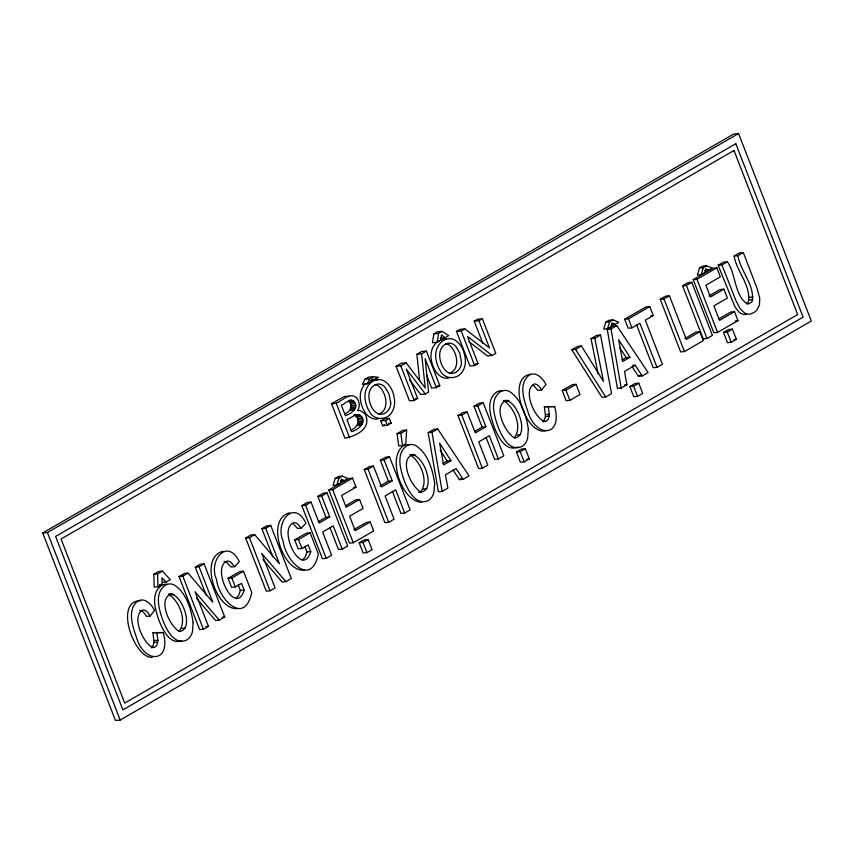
<?xml version="1.0" encoding="UTF-8"?>
<svg xmlns="http://www.w3.org/2000/svg" width="854" height="854" viewBox="0 0 854 854"><rect width="100%" height="100%" fill="white"/><g stroke="black" fill="none" stroke-linecap="round" stroke-linejoin="round"><path stroke-width="1.28" d="M746.396 303.821L748.232 302.188C751.723 286.282 736.511 271.337 734.12 256.029L739.532 252.901L743.311 252.56L757.188 288.673L759.729 298.217L759.473 305.049L756.623 310.482L753.89 312.553L750.346 314.058L747.389 314.165L744.827 313.172L740.407 309.084L736.084 300.982L721.929 264.911L718.15 265.252L734.888 306.735L738.699 311.742L741.048 313.503L743.599 314.496L746.567 314.4M718.15 265.252L723.562 262.125L727.341 261.783C735.924 273.301 734.344 296.776 747.955 304.163L752.011 301.846C755.502 285.941 740.29 270.996 737.899 255.688L734.12 256.029M151.382 647.343L153.133 645.507L154.04 642.486L152.962 632.654L163.274 632.579C171.697 663.707 143.472 664.177 136.085 636.219C132.317 625.48 127.075 609.436 137.804 601.045C144.924 597.085 151.617 604.611 154.574 610.386L150.197 616.012L146.408 616.353L144.241 613.076L141.892 610.973L139.533 610.151M151.147 647.77L155.161 647.012L156.912 645.176L157.947 640.18L156.741 632.312M406.611 429.978L405.778 443.717L402.522 445.596L398.743 445.937L397.067 433.651L402.832 430.32L406.611 429.978L400.846 433.309L397.067 433.651M542.781 421.374L544.521 419.538L545.439 416.517L544.361 406.675L554.673 406.611C563.096 437.728 534.86 438.198 527.484 410.24C523.716 399.512 518.474 383.467 529.202 375.077C536.323 371.116 543.016 378.632 545.962 384.407L541.585 390.043L537.806 390.374L533.291 385.005M542.546 421.801L546.56 421.043L548.311 419.197L549.346 414.211L548.14 406.344M350.193 430.106C357.388 428.943 361.658 418.556 354.111 414.969L358.84 414.542C368.565 420.104 358.99 430.042 351.581 431.612L346.97 419.73L355.488 414.98L358.84 414.542M433.832 333.818L432.444 342.7L437.163 342.283L440.931 340.106L441.443 334.907L445.019 337.746L448.745 335.601L442.073 331.373L437.344 331.79L433.832 333.818L438.55 333.402L442.073 331.373M437.163 342.283L438.55 333.402M238.181 584.819L240.369 590.434L238.672 595.334L235.768 598.622M244.148 590.093C235.341 618.616 209.71 565.999 227.783 561.003L230.196 561.686L234.722 566.629L239.333 561.537C226.801 536.622 208.013 561.783 216.521 579.396C218.443 598.739 244.543 626.655 251.738 592.409L243.529 571.251L239.75 571.593L228.071 578.329L231.551 587.274L235.33 586.944L241.533 583.357L244.148 590.093L240.369 590.434M304.803 546.357L306.981 551.972L305.294 556.872L302.391 560.16M310.76 551.631C301.964 580.154 276.333 527.537 294.406 522.541L296.818 523.224L301.345 528.167L305.956 523.075C293.424 498.16 274.636 523.321 283.144 540.924C285.065 560.277 311.155 588.192 318.361 553.947L310.151 532.789L306.372 533.131L294.694 539.867L298.163 548.812L301.953 548.481L308.155 544.895L310.76 551.631L306.981 551.972M344.525 413.838C349.905 412.365 353.663 405.618 348.763 401.391L353.481 400.974C360.014 407.123 351.218 413.912 345.39 415.642L341.333 405.202C345.101 403.974 349.222 398.54 353.481 400.974M335.216 478.347L333.049 485.36L336.839 485.029L340.436 482.948L341.408 479.105L344.461 480.621L348.069 478.539L342.251 476.137L338.472 476.468L335.216 478.347L338.995 478.016L342.251 476.137M336.839 485.029L338.995 478.016M605.87 322.097L603.703 329.1L607.493 328.769L611.09 326.687L612.062 322.844L615.115 324.36L618.723 322.278L612.905 319.876L609.126 320.207L605.87 322.097L609.649 321.755L612.905 319.876M607.493 328.769L609.649 321.755M699.533 268.017L697.376 275.031L701.155 274.689L704.753 272.607L705.724 268.764L708.777 270.28L712.385 268.199L706.568 265.797L702.789 266.138L699.533 268.017L703.312 267.676L706.568 265.797M701.155 274.689L703.312 267.676M179.159 631.309C187.506 620.41 179.105 600.778 168.419 594.117C181.518 591.139 195.182 629.302 179.532 631.512C169.583 626.601 156.453 597.864 172.198 593.776M420.67 491.883C429.018 480.983 420.616 461.341 409.92 454.68C423.872 452.332 438.187 492.79 418.513 492.31M514.343 437.792C522.701 426.893 514.3 407.251 503.604 400.59C516.702 397.612 530.366 435.775 514.716 437.995C504.778 433.074 491.648 404.337 507.383 400.259M365.053 379.187L362.352 384.3L367.081 383.873L370.284 382.026L372.066 379.059L375.077 379.261L378.279 377.404L373.347 376.71L368.618 377.126L365.053 379.187L369.771 378.76L373.347 376.71M367.081 383.873L369.771 378.76M365.555 383.542C361.274 387.481 359.78 393.598 360.335 399.245A25.833 20.368 84.9 0 0 364.519 411.649C367.305 416.282 372.547 420.125 378.183 418.93M438.059 341.429C432.476 344.963 430.469 352.104 431.11 358.381A25.833 20.368 84.9 0 0 435.294 370.785C438.081 375.418 443.322 379.272 448.958 378.076M42.7 532.971L733.821 133.95L738.55 133.534L811.3 321.029L120.179 720.05L115.45 720.466L42.7 532.971L47.429 532.544L738.55 133.534M331.48 403.59C340.255 404.956 347.162 391.538 355.766 397.11C359.609 400.355 360.335 406.365 357.677 410.571L360.313 410.571L364.562 413.389A11.102 8.753 84.9 0 1 366.932 421.001C366.483 431.451 353.375 436.661 344.888 438.166L331.48 403.59L344.408 396.448L349.051 396.363M436.373 387.641L425.153 358.712L428.58 392.146L425.377 393.993L406.205 369.045L417.627 398.476L414.201 400.451L409.472 400.868L396.064 366.302L401.412 363.217L406.13 362.801L425.239 387.983L421.609 353.855L426.392 351.101L439.799 385.666L436.373 387.641L431.654 388.068L426.509 374.81M419.656 380.713L416.891 354.282L421.662 351.528L426.392 351.101M474.226 321.179L477.632 319.215L482.361 318.788L495.768 353.353L492.128 355.456L467.501 336.423L478.037 363.59L474.643 365.555L469.913 365.982L456.495 331.416L460.146 329.313L464.864 328.886L489.481 347.888L478.955 320.752L474.226 321.179L482.841 343.383M396.064 366.302L400.793 365.886L406.13 362.801M456.495 331.416L461.224 330.989L464.864 328.886M478.955 320.752L482.361 318.788M380.788 420.894L384.535 418.738L389.264 418.311L391.143 423.146L387.385 425.313L382.667 425.73L380.788 420.894L385.506 420.478L389.264 418.311M382.667 425.73L384.535 424.651M166.188 582.033L161.972 577.87L162.089 584.403L157.937 586.805L154.158 587.136L153.859 574.24L158.609 571.486L162.399 571.155L170.33 579.652L166.188 582.033L162.409 582.375M153.859 574.24L157.638 573.899L162.399 571.155M195.288 567.12L200.316 564.216L204.095 563.875L224.698 616.972L219.264 620.111L195.011 591.726L208.451 626.356L203.412 629.259L199.633 629.601L179.03 576.503L184.304 573.461L188.083 573.119L212.817 602.241L199.067 566.778L195.288 567.12L206.198 595.238M261.9 528.658L266.939 525.754L270.718 525.413L291.321 578.51L285.887 581.649L261.634 553.264L275.073 587.894L270.035 590.797L266.256 591.139L245.653 538.041L250.927 534.999L254.705 534.657L279.439 563.779L265.679 528.316L261.9 528.658L272.81 556.776M317.859 496.355L323.271 493.228L327.05 492.886L347.653 545.984L342.24 549.111L333.231 525.893L322.62 532.021L331.63 555.239L326.207 558.367L322.428 558.708L301.825 505.611L307.248 502.483L311.027 502.141L319.129 523.043L329.74 516.916L321.638 496.014L317.859 496.355L325.961 517.246L329.74 516.916M328.875 489.993L348.763 478.507L352.542 478.176L356.022 487.154L341.557 495.512L346.116 507.287L359.587 499.505L363.057 508.45L349.596 516.232L355.2 530.676L370.188 522.029L373.657 530.974L353.257 542.749L349.467 543.091L328.875 489.993L332.654 489.652L352.542 478.176M380.318 460.285L385.741 457.157L389.52 456.826L410.123 509.923L404.7 513.051L395.701 489.833L385.079 495.96L394.089 519.179L388.677 522.296L384.898 522.637L364.295 469.54L369.707 466.412L373.486 466.081L381.599 486.972L392.21 480.845L384.108 459.954L380.318 460.285L388.431 481.186L392.21 480.845M463.167 479.297L456.143 468.59L445.425 474.781L447.891 488.114L442.137 491.434L438.358 491.776L428.206 432.647L433.939 429.338L437.718 428.996L469.059 475.891L463.167 479.297L459.388 479.628L453.068 469.999M474.002 406.205L479.425 403.077L483.204 402.736L503.807 455.833L498.384 458.961L489.374 435.743L478.763 441.87L487.773 465.088L482.361 468.216L478.582 468.547L457.979 415.46L463.391 412.333L467.17 411.991L475.283 432.893L485.894 426.765L477.781 405.863L474.002 406.205L482.115 427.096L485.894 426.765M571.785 349.745L577.656 346.361L581.435 346.019L603.479 381.396L594.8 338.312L600.543 334.992L611.539 393.63L605.753 396.971L601.974 397.313L571.785 349.745L575.564 349.414L581.435 346.019M598.12 373.903L591.021 338.643L596.765 335.334L600.543 334.992M642.208 375.931L635.184 365.224L624.455 371.415L626.921 384.748L621.178 388.068L617.399 388.399L607.247 329.281L612.969 325.972L616.759 325.63L648.09 372.525L642.208 375.931L638.418 376.262L632.099 366.633M657.004 367.38L639.892 323.271L631.928 327.861L628.149 328.203L624.669 319.215L645.987 306.917L649.766 306.575L653.246 315.553L645.304 320.143L662.426 364.252L657.004 367.38L653.225 367.722L636.582 324.83M682.613 285.759L688.025 282.642L691.804 282.3L712.407 335.398L706.995 338.526L703.216 338.857L682.613 285.759L686.392 285.428L691.804 282.3M693.192 279.653L713.079 268.177L716.858 267.836L720.338 276.824L705.874 285.172L710.432 296.946L723.904 289.175L727.373 298.121L713.912 305.892L719.516 320.346L734.504 311.689L737.973 320.634L717.573 332.419L713.795 332.75L693.192 279.653L696.971 279.322L716.858 267.836M660.206 299.231L665.618 296.103L669.397 295.772L686.36 339.486L699.832 331.704L703.301 340.661L684.417 351.56L680.638 351.891L660.206 299.231L663.985 298.9L669.397 295.772M179.03 576.503L182.82 576.162L188.083 573.119M199.067 566.778L204.095 563.875M245.653 538.041L249.432 537.7L254.705 534.657M265.679 528.316L270.718 525.413M301.825 505.611L305.604 505.269L311.027 502.141M321.638 496.014L327.05 492.886M364.295 469.54L368.074 469.209L373.486 466.081M384.108 459.954L389.52 456.826M428.206 432.647L431.985 432.305L437.718 428.996M457.979 415.46L461.758 415.119L467.17 411.991M477.781 405.863L483.204 402.736M607.247 329.281L611.026 328.939L616.759 325.63M624.669 319.215L628.448 318.884L649.766 306.575M721.929 264.911L727.341 261.783M737.899 255.688L743.311 252.56M345.71 505.675L355.808 499.846L359.587 499.505M708.905 295.986L720.125 289.506L723.904 289.175M318.531 521.538L325.961 517.246M379.945 486.086L388.431 481.186M474.685 431.387L482.115 427.096M228.071 578.329L231.861 577.998L243.529 571.251M294.694 539.867L298.473 539.536L310.151 532.789M562.178 390.491L572.276 384.663L576.055 384.332L580.005 394.505L569.906 400.334L566.127 400.675L562.178 390.491L565.956 390.161L576.055 384.332M442.97 463.402L447.154 460.979L450.933 460.648L439.596 443.077L443.61 464.875L450.933 460.648M622.011 360.025L626.195 357.612L629.974 357.282L618.627 339.711L622.651 361.498L629.974 357.282M353.727 529.683L366.398 522.37L370.188 522.029M684.823 338.526L696.042 332.046L699.832 331.704M719.196 318.681L730.725 312.03L734.504 311.689M459.388 479.628L461.352 478.496M638.418 376.262L640.383 375.13M359.192 542.802L364.338 539.835L368.117 539.493L372.066 549.666L366.921 552.634L363.142 552.976L359.192 542.802L362.971 542.461L368.117 539.493M516.435 452.012L521.58 449.044L525.359 448.702L529.309 458.886L524.164 461.854L520.385 462.185L516.435 452.012L520.214 451.67L525.359 448.702M629.846 386.542L634.981 383.574L638.771 383.232L642.71 393.406L637.575 396.373L633.796 396.715L629.846 386.542L633.625 386.2L638.771 383.232M723.509 332.462L728.654 329.495L732.433 329.153L736.383 339.337L731.237 342.305L727.459 342.635L723.509 332.462L727.288 332.121L732.433 329.153M438.913 340.81L442.671 339.348A17.422 13.739 84.9 0 1 446.503 339.23M449.268 373.55C460.327 369.323 457.477 353.844 451.051 346.724A12.02 9.479 84.9 0 0 445.916 343.714M378.493 414.414C389.552 410.187 386.713 394.697 380.276 387.577A12.02 9.479 84.9 0 0 375.141 384.567M517.919 446.941C505.739 452.353 497.925 436.49 494.349 427.352C490.559 416.624 485.36 400.238 496.548 392.082A14.475 11.412 84.9 0 1 502.59 390.822M181.731 640.863C169.818 644.909 162.783 629.729 159.164 620.869C155.375 610.14 150.176 593.754 161.353 585.598A14.475 11.412 84.9 0 1 167.395 584.339M545.482 430.854C525.626 435.433 506.016 377.607 530.441 374.276M370.006 380.767L371.896 380.211A17.422 13.739 84.9 0 1 377.617 380.542M304.173 570.088C282.866 572.308 264.953 519.136 289.549 512.859M237.551 608.55C216.243 610.77 198.331 557.598 222.926 551.321M704.998 270.622L708.777 270.28M749.278 297.331L753.057 296.989M749.15 299.946L752.929 299.615M650.727 315.777L653.246 315.553M440.29 338.173L445.019 337.746M611.336 324.701L615.115 324.36M735.454 320.858L737.973 320.634M416.891 354.282L421.609 353.855M591.021 338.643L594.8 338.312M492.128 355.456L487.399 355.883L468.931 341.611M733.864 339.561L736.383 339.337M475.678 363.804L478.037 363.59M375.909 377.617L378.279 377.404M632.665 365.448L635.184 365.224M437.44 385.88L439.799 385.666M348.603 400.441L350.962 400.238M348.742 400.633L352.286 400.312M425.377 393.993L420.659 394.42L409.472 379.859M349.788 402.522L354.517 402.106M350.578 404.049L355.307 403.632M415.257 398.679L417.627 398.476M351.047 405.81L355.776 405.394M351.058 407.465L355.787 407.048M350.61 408.991L355.339 408.564M624.402 384.973L626.921 384.748M349.692 410.368L354.41 409.941M505.408 401.273L509.187 400.932M355.499 415.652L360.228 415.225M356.684 416.869L361.413 416.453M357.58 418.567L362.299 418.15M358.05 420.2L362.769 419.773M358.178 421.791L362.897 421.364M358.007 423.242L362.726 422.826M554.673 406.611L544.361 406.675M357.57 424.491L362.288 424.064M356.865 425.591L361.584 425.164M388.773 423.36L391.143 423.146M545.557 414.542L549.346 414.211M545.439 416.517L549.218 416.176M516.851 434.932L520.63 434.601M411.724 455.353L415.514 455.022M498.384 458.961L494.605 459.303L486.075 437.301M526.79 459.11L529.309 458.886M340.682 480.962L344.461 480.621M353.503 487.378L356.022 487.154M423.168 489.022L426.947 488.68M404.7 513.051L400.921 513.382L392.392 491.392M301.345 528.167L297.566 528.509L293.039 523.555M342.24 549.111L338.462 549.453L329.922 527.452M234.722 566.629L230.943 566.971L226.417 562.028L224.004 561.345M159.57 584.627L162.089 584.403M285.887 581.649L282.098 581.99L263.053 559.69M170.224 594.79L174.002 594.448M222.179 617.196L224.698 616.972M219.264 620.111L215.486 620.452L196.431 598.152M181.656 628.459L185.435 628.117M205.931 626.58L208.451 626.356M163.274 632.579L152.962 632.654M154.168 640.521L157.947 640.18M154.04 642.486L157.83 642.144M421.225 502.216C401.967 501.351 387.108 458.609 402.864 446.172A14.475 11.412 84.9 0 1 408.906 444.913M152.268 657.505C133.395 658.039 113.892 599.999 140.761 600.725M413.71 454.339C397.964 458.427 411.094 487.164 421.043 492.085M545.065 421.577C534.743 419.239 521.794 389.061 534.711 383.841L537.07 384.663L539.418 386.766L541.585 390.043M153.667 647.545C143.344 645.208 130.395 615.029 143.312 609.809L145.682 610.642L148.02 612.745L150.197 616.012M619.812 347.727L626.195 357.612M440.066 450.005L447.154 460.979M575.564 349.414L605.753 396.971M727.288 332.121L731.237 342.305M696.971 279.322L717.573 332.419M686.392 285.428L706.995 338.526M663.985 298.9L684.417 351.56M628.448 318.884L631.928 327.861M633.625 386.2L637.575 396.373M565.956 390.161L569.906 400.334M520.214 451.67L524.164 461.854M461.224 330.989L474.643 365.555M461.758 415.119L482.361 468.216M400.793 365.886L414.201 400.451M385.506 420.478L387.385 425.313M368.074 469.209L388.677 522.296M336.198 403.173L349.617 437.739M362.971 542.461L366.921 552.634M332.654 489.652L353.257 542.749M305.604 505.269L326.207 558.367M298.473 539.536L301.953 548.481M249.432 537.7L270.035 590.797M231.861 577.998L235.33 586.944M182.82 576.162L203.412 629.259M47.429 532.544L120.179 720.05M611.026 328.939L621.178 388.068M431.985 432.305L442.137 491.434M400.846 433.309L402.522 445.596M157.638 573.899L157.937 586.805M193.143 622.545L192.46 631.693A14.379 11.337 84.9 0 1 186.514 640.126C174.333 645.528 166.509 629.676 162.943 620.527C159.154 609.799 153.955 593.413 165.132 585.268A14.475 11.412 84.9 0 1 174.28 584.99C186.514 593.05 191.04 608.785 193.143 622.545M434.643 483.108L433.96 492.267A14.379 11.337 84.9 0 1 428.014 500.69C415.834 506.102 408.02 490.239 404.444 481.101C400.654 470.373 395.466 453.986 406.643 445.831A14.475 11.412 84.9 0 1 415.791 445.564C428.014 453.623 432.54 469.348 434.643 483.108M528.327 429.018L527.644 438.177A14.379 11.337 84.9 0 1 521.698 446.61C509.518 452.012 501.704 436.159 498.128 427.011C494.338 416.282 489.139 399.896 500.327 391.74A14.475 11.412 84.9 0 1 509.475 391.474C521.698 399.533 526.224 415.268 528.327 429.018M394.644 402.159L394.484 404.636A15.585 12.298 84.9 0 1 392.413 411.137C388.1 420.776 373.657 421.011 369.248 411.222A25.833 20.368 84.9 0 1 365.064 398.818C363.953 390.854 368.309 381.642 376.625 379.784A17.422 13.739 84.9 0 1 382.346 380.115C390.79 383.595 394.388 393.63 394.644 402.159M465.419 361.295L465.259 363.772A15.585 12.298 84.9 0 1 463.188 370.273C458.876 379.923 444.432 380.147 440.023 370.358A25.833 20.368 84.9 0 1 435.839 357.965C434.729 349.991 439.084 340.778 447.4 338.921A17.422 13.739 84.9 0 1 453.111 339.262C461.566 342.732 465.163 352.766 465.419 361.295M390.737 403.024C390.801 408.981 385.634 415.482 379.251 414.083A12.842 10.131 84.9 0 1 373.646 410.176C367.818 402.714 365.693 387.438 377.105 384.151A12.02 9.479 84.9 0 1 385.005 387.161L388.965 393.886L390.737 403.024M461.502 362.171C461.576 368.117 456.41 374.618 450.026 373.219A12.842 10.131 84.9 0 1 444.422 369.323C438.593 361.85 436.469 346.575 447.88 343.297A12.02 9.479 84.9 0 1 455.78 346.297L459.74 353.033L461.502 362.171M735.817 143.707L55.606 536.429L122.901 709.866L803.112 317.154L735.817 143.707M734.002 150.496L61.061 539.013L124.727 703.077L797.657 314.56L734.002 150.496"/></g></svg>
